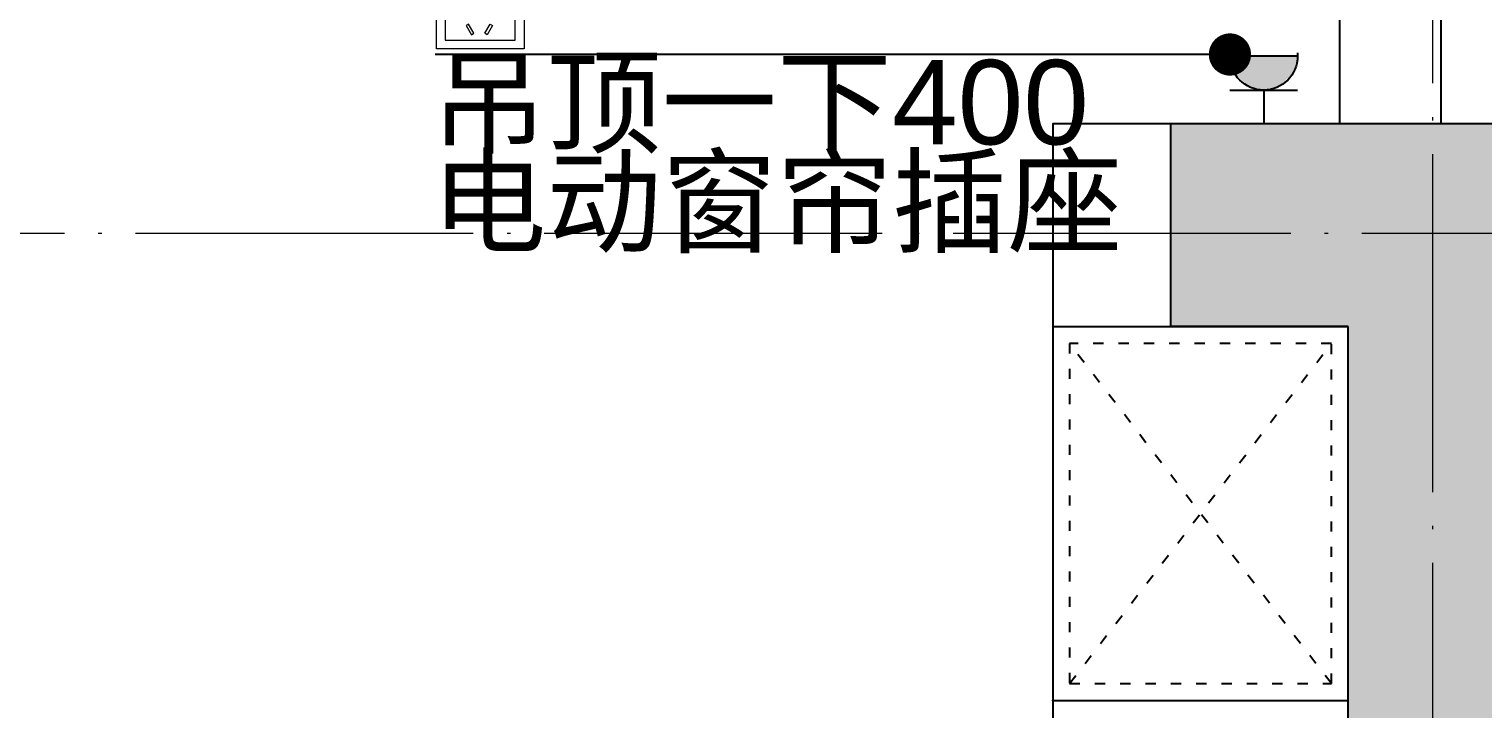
# Model space of a CAD drawing. Header units: inches. Extents: x -50945 to 250244, y -404780 to 18493.
# Drawn here: x 109137 to 110858, y -277531 to -276726 of the extents above; entities that cross this region are included whole.
import ezdxf

# ---------------------------------------------------------------- set-up
doc = ezdxf.new("R2010")
doc.units = ezdxf.units.IN
doc.header["$MEASUREMENT"] = 0
doc.linetypes.add('ACAD_ISO03W100', pattern=[30, 12, -18])
doc.linetypes.add('DOTE', pattern=[2.42, 2, -0.2, 0.02, -0.2])
doc.layers.add('0000插座', color=1, linetype='Continuous', lineweight=25)
doc.layers.add('0000照明', color=241, linetype='Continuous', lineweight=25)
for name, color, linetype in [('D-ARCHI', 250, 'Continuous'), ('EVH 立面填充', 8, 'Continuous'), ('IBS-003-建筑窗框', 3, 'Continuous'), ('IBS-182-原建筑非承重墙', 150, 'Continuous'), ('IBS-200-原建筑承重墙柱', 200, 'Continuous'), ('IBS-63-原建筑窗', 63, 'Continuous'), ('IDS-040-固定高家具', 40, 'Continuous')]:
    doc.layers.add(name, color=color, linetype=linetype)
doc.styles.add('HBA-DIMT', font='ARCHS.SHX', dxfattribs={"width": 0.8})
doc.styles.add('MtXpl_Arial_Unicode_', font='Arial Unicode.ttf')
doc.styles.get("Standard").update_dxf_attribs({"font": 'Arial.ttf'})
doc.dimstyles.new('HBA_40', dxfattribs={"dimscale": 50, "dimtxt": 2.5, "dimasz": 0.1, "dimexe": 2, "dimexo": 2.5, "dimgap": 0.6, "dimtad": 1, "dimdec": 0, "dimrnd": 5, "dimzin": 0, "dimtxsty": 'HBA-DIMT', "dimblk": 'HBA_DIMENSION_TICK', "dimblk1": 'HBA_DIMENSION_TICK', "dimblk2": 'HBA_DIMENSION_TICK', "dimcen": 0.125, "dimclrd": 44, "dimclre": 44, "dimclrt": 2, "dimadec": 0, "dimazin": 0, "dimtfac": 1, "dimtdec": 0, "dimtix": 1, "dimtmove": 1, "dimatfit": 3, "dimldrblk": 'HBA_Leader_Dot', "dimfxl": 0, "dimtvp": 1, "dimtfill": 1, "dimtolj": 1, "dimtzin": 0, "dimarcsym": 0})

# ---------------------------------------------------------------- blocks, each defined once
blk = doc.blocks.new('_LINKPT1')
blk.add_line((0, 0), (0, 0))
blk = doc.blocks.new('M_X23')
for p, q in [((-0.5, 1.05), (-0.5, 1)), ((-0.5, 1), (0.5, 1)), ((0.5, 1.05), (0.5, 1)), ((0.5, 0.5), (-0.5, 0.5)), ((0, 0.5), (0, 0))]:
    blk.add_line(p, q)
blk.add_arc((0, 1), 0.5, 180, 0)
for points in [[(0.433, 0.75), (-0.433, 0.75), (0.5, 1), (-0.5, 1)], [(0.25, 0.567), (-0.25, 0.567), (0.433, 0.75), (-0.433, 0.75)], [(0, 0.5), (0, 0.5), (0.25, 0.567), (-0.25, 0.567)]]:
    blk.add_solid(points)
blk.add_blockref('_LINKPT1', (0.001, 0))
at = {"width": 0.8, "flags": 9}
blk.add_attdef('A', (0, 0), '', height=0.00002, dxfattribs=at)
blk = doc.blocks.new('HBA_DIMENSION_TICK')
at = {"color": 0, "linetype": 'ByBlock'}
for p, q in [((-10, 0), (0, 0)), ((0, 0), (10, 0))]:
    blk.add_line(p, q, dxfattribs=at)
at = {"color": 50, "linetype": 'ByBlock'}
blk.add_solid([(-10, -7), (-7, -10), (7, 10), (10, 7)], dxfattribs=at)
blk = doc.blocks.new('HBA_Leader_Dot')
at = {"color": 0, "linetype": 'ByBlock'}
blk.add_line((-5, 0), (-10, 0), dxfattribs=at)
at = {"color": 0, "linetype": 'ByBlock', "const_width": 5}
blk.add_lwpolyline([(-2.5, 0, 1), (2.5, 0, 1)], format="xyb", close=True, dxfattribs=at)
blk = doc.blocks.new('h46jtr')
at = {"lineweight": 0}
for points in [[(4759.404, 50.76), (4763.704, 50.76), (4763.704, 46.46), (4759.404, 46.46)], [(4763.274, 50.33), (4759.834, 50.33), (4759.834, 46.89), (4763.274, 46.89)], [(4761.025, 49.832), (4761.144, 49.832), (4761.144, 49.264), (4761.025, 49.264)], [(4761.882, 49.832), (4762.001, 49.832), (4762.001, 49.264), (4761.882, 49.264)], [(4761.439, 48.584), (4761.587, 48.584), (4761.587, 48.002), (4761.439, 48.002)], [(4760.978, 47.678), (4760.863, 47.611), (4761.126, 47.156), (4761.241, 47.223)], [(4762.048, 47.678), (4762.163, 47.611), (4761.9, 47.156), (4761.785, 47.223)]]:
    blk.add_lwpolyline(points, close=True, dxfattribs=at)

msp = doc.modelspace()

# ---------------------------------------------------------------- hatches: boundary and pattern name
at = {"layer": 'EVH 立面填充'}
h = msp.add_hatch(color=256, dxfattribs=at)
h.dxf.hatch_style = 1
h.paths.add_polyline_path([(110698.67, -277078.62), (110698.67, -278528.62), (110918.67, -278528.62), (110918.67, -276838.62), (110488.67, -276838.62), (110488.67, -277078.62)])

# ---------------------------------------------------------------- linework, layer by layer
msp.add_point((110348.67, -277521.48))
at = {"layer": 'D-ARCHI', "color": 251, "linetype": 'DOTE', "lineweight": 5, "ltscale": 200}
for p, q in [((110798.67, -280178.62), (110798.67, -272638.38)), ((116438.67, -276968.62), (96098.67, -276968.62))]:
    msp.add_line(p, q, dxfattribs=at)
at = {"layer": 'IBS-003-建筑窗框', "color": 251, "ltscale": 10}
msp.add_line((110688.67, -276838.62), (110688.67, -275578.38), dxfattribs=at)
at = {"layer": 'IBS-182-原建筑非承重墙'}
msp.add_lwpolyline([(110348.67, -277078.62), (110488.67, -277078.62), (110488.67, -276838.62), (110348.67, -276838.62)], close=True, dxfattribs=at)
at = {"layer": 'IBS-200-原建筑承重墙柱', "ltscale": 0.02}
for p, q in [((110488.67, -277078.62), (110488.67, -276838.62)), ((110918.67, -276838.62), (110488.67, -276838.62)), ((110698.67, -277078.62), (110488.67, -277078.62)), ((110698.67, -278528.62), (110698.67, -277078.62))]:
    msp.add_line(p, q, dxfattribs=at)
at = {"layer": 'IBS-63-原建筑窗'}
msp.add_line((110808.67, -276838.62), (110808.67, -275458.38), dxfattribs=at)
at = {"layer": 'IDS-040-固定高家具'}
for p, q in [((110348.67, -277078.62), (110348.67, -280178.62)), ((110348.67, -277078.62), (110698.67, -277078.62)), ((110348.67, -277521.48), (110698.67, -277521.48))]:
    msp.add_line(p, q, dxfattribs=at)
at = {"layer": 'IDS-040-固定高家具', "linetype": 'ACAD_ISO03W100'}
for p, q in [((110368.67, -277501.48), (110678.67, -277098.62)), ((110678.67, -277501.48), (110368.67, -277098.62))]:
    msp.add_line(p, q, dxfattribs=at)
msp.add_lwpolyline([(110368.67, -277501.48), (110678.67, -277501.48), (110678.67, -277098.62), (110368.67, -277098.62)], close=True, dxfattribs=at)

# ---------------------------------------------------------------- block references
at = {"layer": '0000插座', "color": 8, "lineweight": 5, "xscale": 24.14285714285714, "yscale": 24.14285714285714, "zscale": 24.14285714285714}
msp.add_blockref('h46jtr', (-5286.71, -277871.49), dxfattribs=at)
at = {"layer": '0000插座', "lineweight": 5, "xscale": -80.1239835984177, "yscale": 80.1239835984177, "zscale": 80.1239835984177}
msp.add_blockref('M_X23', (110598.61, -276838.62), dxfattribs=at)

# ---------------------------------------------------------------- texts
at = {"layer": '0000插座', "char_height": 100, "width": 2800.5718, "attachment_point": 1, "style": 'MtXpl_Arial_Unicode_'}
for s, insert in [('吊顶一下400', (109612.88, -276762.94)), ('电动窗帘插座', (109612.88, -276880.67))]:
    msp.add_mtext(s, dxfattribs=dict(at, insert=insert))

# ---------------------------------------------------------------- leaders
at = {"layer": '0000照明'}
msp.add_leader([(110558.55, -276756.49), (109617.44, -276756.49)], dimstyle='HBA_40', override={"dimgap": 0.6, "dimtad": 0}, dxfattribs=at)

doc.saveas('drawing.dxf')
